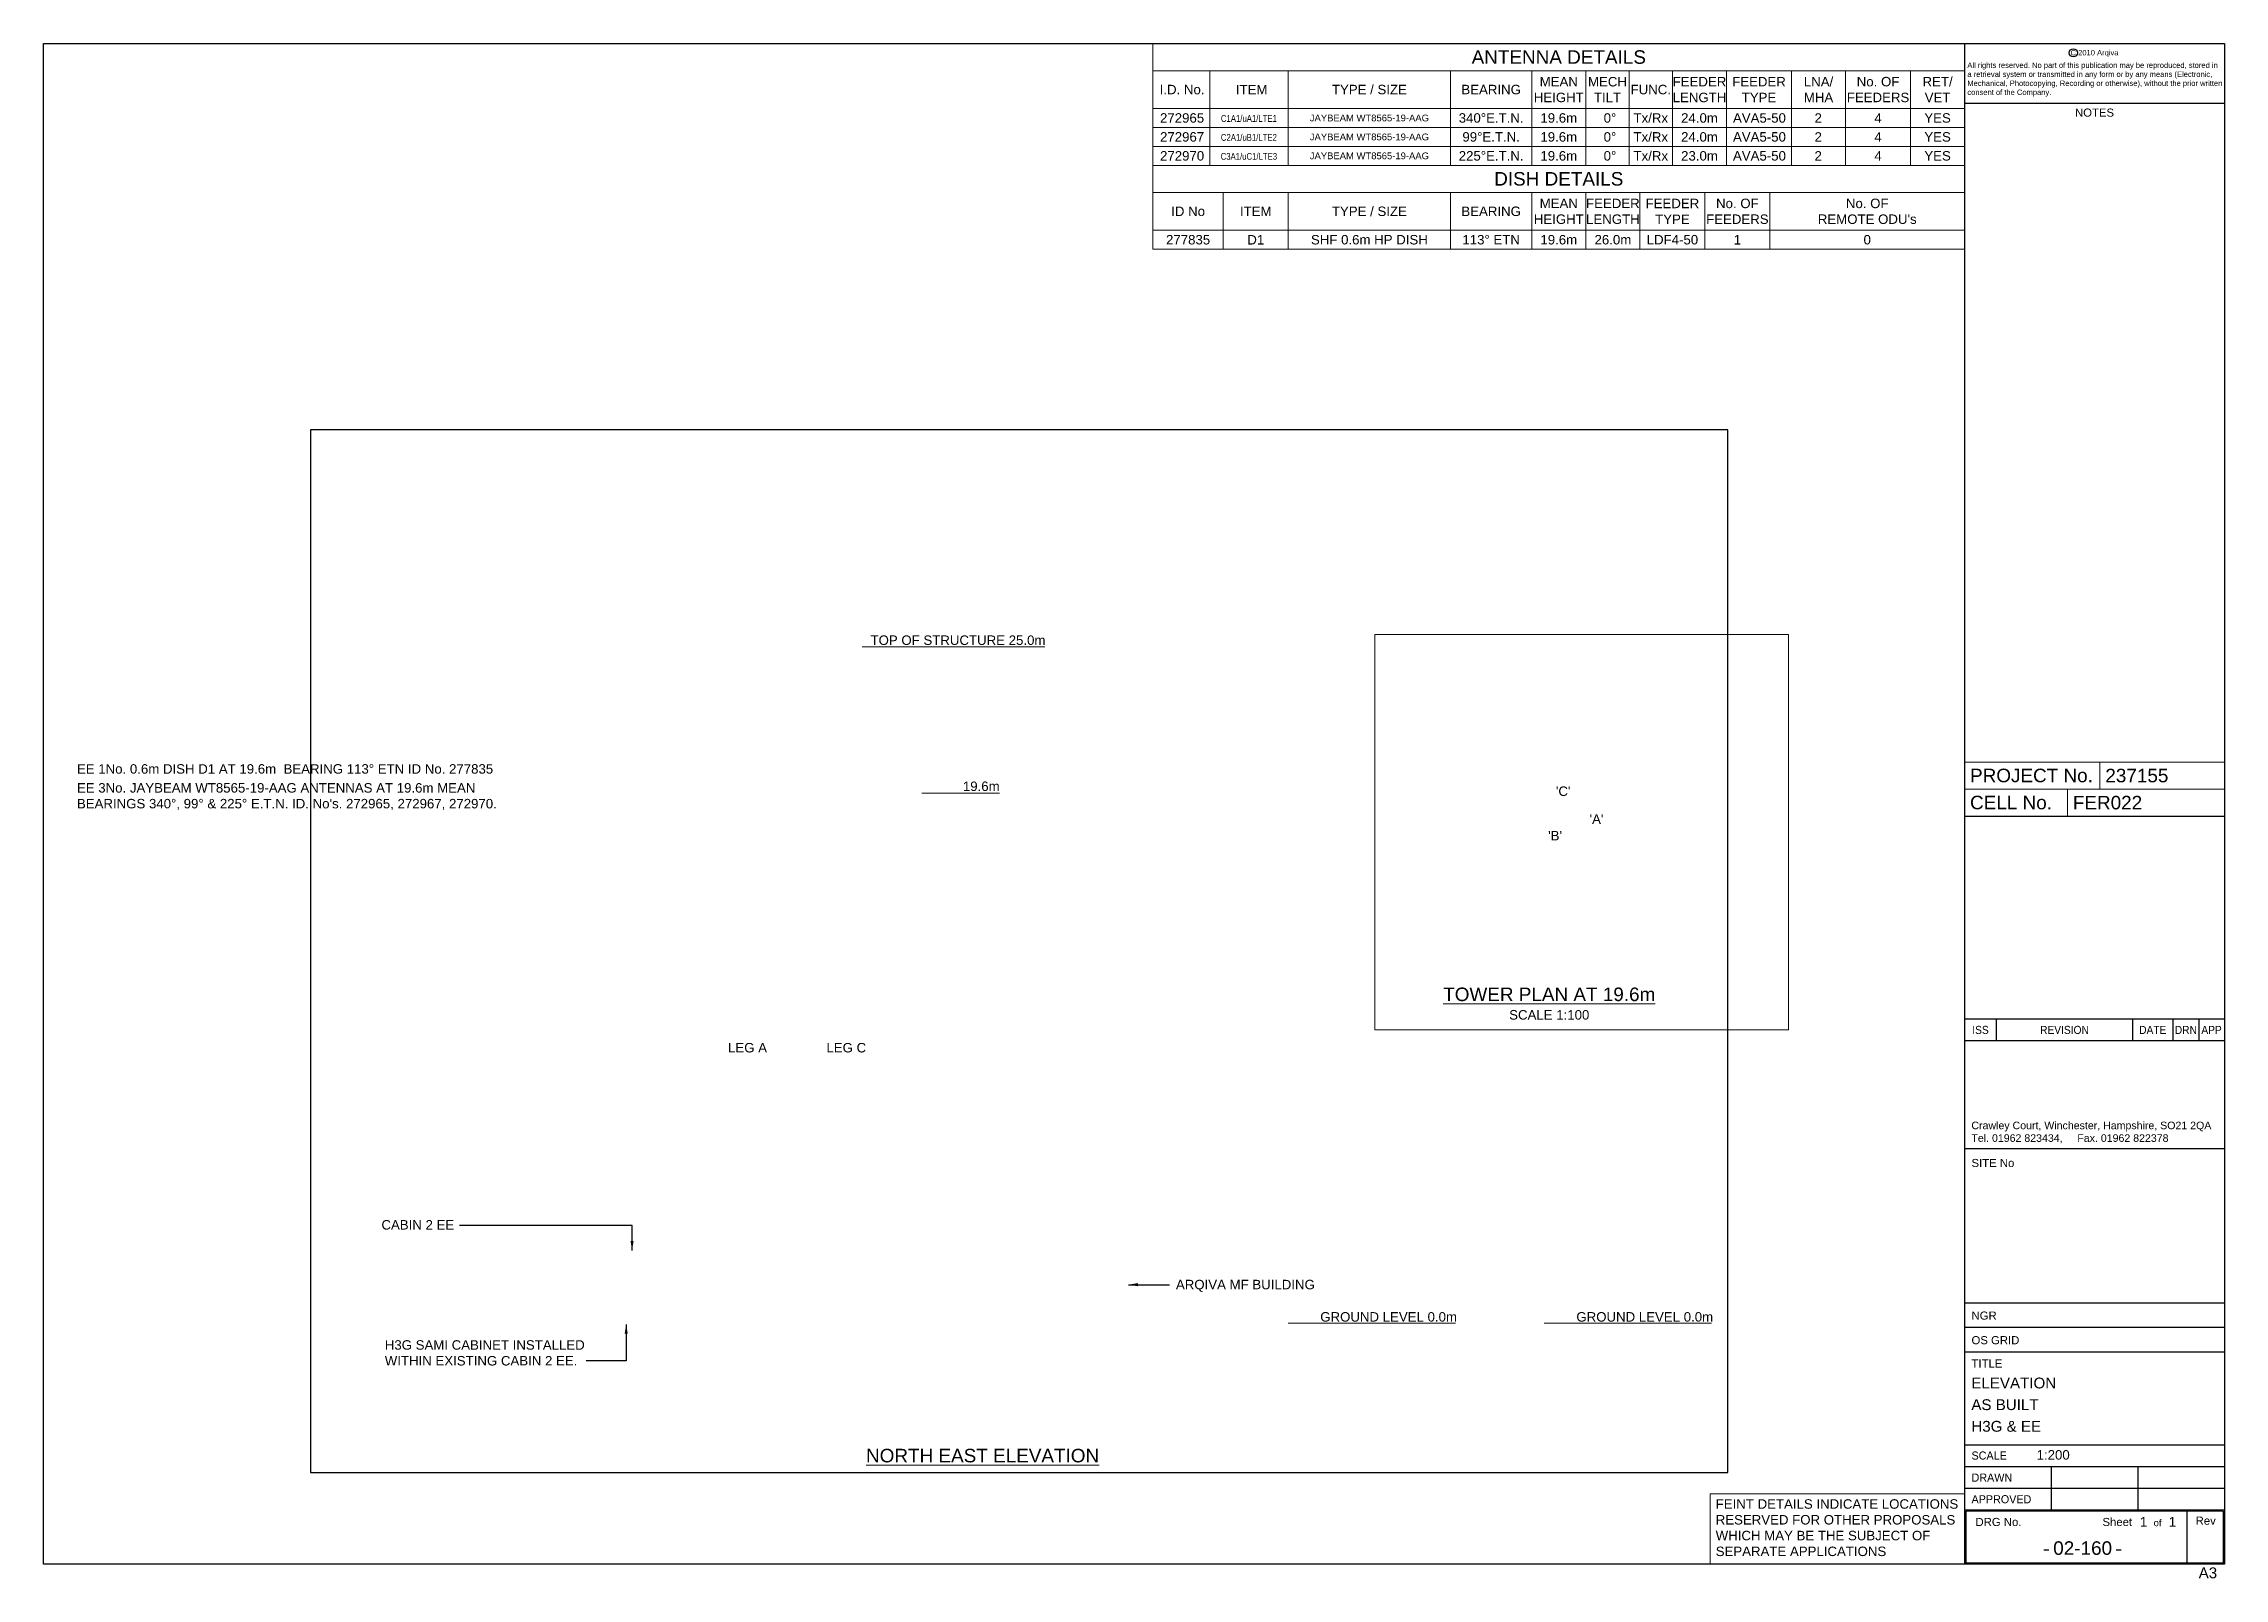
# Paper-space layout '02-160 H3G & EE ELEVATION' of a CAD drawing. Header units: millimetres. Extents: x 0 to 403, y -3 to 281.
import ezdxf
from ezdxf.enums import TextEntityAlignment as Align

# ---------------------------------------------------------------- set-up
doc = ezdxf.new("R2010")
doc.units = ezdxf.units.MM
doc.header["$LTSCALE"] = 30
doc.layers.add('BORDER', color=7, linetype='Continuous', lineweight=25)
doc.layers.add('TEXT AND DIMENSIONS', color=7, linetype='Continuous', lineweight=13)
doc.layers.add('VIEWPORTS', color=7, linetype='Continuous', plot=False)
doc.styles.add('textstyle3', font='arial.ttf')
doc.styles.add('textstyle4', font='arial.ttf', dxfattribs={"width": 0.9})
doc.styles.add('textstyle5', font='arial.ttf', dxfattribs={"width": 0.95})
doc.styles.add('textstyle6', font='ARIALN.TTF')
doc.dimstyles.new('QCADDimStyle', dxfattribs={"dimtxt": 1.75, "dimasz": 1.75, "dimexe": 1.75, "dimexo": 1.75, "dimgap": 0.75, "dimtad": 1, "dimtoh": 1, "dimzin": 12, "dimdsep": 46, "dimtxsty": 'Standard', "dimcen": 0.09, "dimclrt": 256, "dimazin": 3, "dimtfac": 1, "dimtdec": 4, "dimtofl": 0, "dimtmove": 2, "dimatfit": 3, "dimfxl": 1, "dimtolj": 1, "dimtzin": 0, "dimarcsym": 0})

# ---------------------------------------------------------------- blocks, each defined once
blk = doc.blocks.new('A3MAS')
at = {"layer": 'BORDER'}
for p, q in [((0, 281), (403, 281)), ((0, 0), (0, 281)), ((355, 281), (355, 0)), ((403, 281), (403, 0)), ((355, 270), (403, 270)), ((355, 138.24), (403, 138.24)), ((403, 100.74), (355, 100.74)), ((403, 96.74), (355, 96.74)), ((360.85, 100.74), (360.85, 96.74)), ((386.04, 100.74), (386.04, 96.74)), ((393.5, 100.74), (393.5, 96.74)), ((398.25, 100.74), (398.25, 96.74)), ((403, 76.74), (355, 76.74)), ((403, 48.21), (355, 48.21)), ((403, 43.71), (355, 43.71)), ((403, 39.21), (355, 39.21)), ((403, 22), (355, 22)), ((403, 18), (355, 18)), ((371, 18), (371, 10)), ((387, 18), (387, 10)), ((403, 14), (355, 14)), ((403, 10), (355, 10)), ((355.2, 9.8), (355.2, 0.2)), ((402.8, 9.8), (355.2, 9.8)), ((396.05, 9.8), (396.05, 0.2)), ((402.8, 9.8), (402.8, 0.2)), ((403, 0), (0, 0)), ((402.8, 0.2), (355.2, 0.2))]:
    blk.add_line(p, q, dxfattribs=at)
at = {"layer": 'BORDER', "const_width": 0.25}
for points in [[(369.61, 2.64), (370.61, 2.64)], [(382.95, 2.64), (383.95, 2.64)]]:
    blk.add_lwpolyline(points, dxfattribs=at)
at = {"layer": 'BORDER'}
blk.add_circle((375.08, 279.3), 0.764, dxfattribs=at)
at = {"layer": 'BORDER', "style": 'textstyle3'}
blk.add_text('NOTES', height=1.5, dxfattribs=at).set_placement((379, 267.5), align=Align.CENTER)
at = {"layer": 'BORDER'}
for s, style, width, p in [('ISS', 'textstyle4', 0.9, (357.93, 98.73)), ('REVISION', 'textstyle4', 0.9, (373.45, 98.73)), ('DATE', 'textstyle4', 0.9, (389.77, 98.73)), ('DRN', 'textstyle4', 0.9, (395.88, 98.73)), ('APP', 'textstyle4', 0.9, (400.63, 98.73)), ('DRAWN', 'textstyle5', 0.95, (360.03, 16)), ('APPROVED', 'textstyle5', 0.95, (361.8, 12))]:
    blk.add_text(s, height=1.5, dxfattribs=dict(at, style=style, width=width)).set_placement(p, align=Align.MIDDLE_CENTER)
at = {"layer": 'BORDER', "style": 'textstyle3'}
for s, p in [('SITE No', (356.27, 73.39)), ('NGR', (356.27, 45.19)), ('OS GRID', (356.27, 40.64)), ('TITLE', (356.27, 36.33)), ('DRG No.', (357, 7.05))]:
    blk.add_text(s, height=1.5, dxfattribs=at).set_placement(p)
at = {"layer": 'BORDER', "style": 'textstyle5', "width": 0.95}
blk.add_text('SCALE', height=1.5, dxfattribs=at).set_placement((356.27, 19.33))
at = {"layer": 'BORDER', "style": 'textstyle3'}
for s, height, p in [('Sheet', 1.5, (383.21, 7.83)), ('of', 1.25, (390.65, 7.67)), ('Rev', 1.5, (399.55, 8.03))]:
    blk.add_text(s, height=height, dxfattribs=at).set_placement(p, align=Align.MIDDLE)
for s, insert, char_height, attachment_point in [('C 2010 Arqiva', (379, 279.82), 1, 2), ('A3', (399.96, -1.61), 2, 5)]:
    blk.add_mtext(s, dxfattribs=dict(at, insert=insert, char_height=char_height, attachment_point=attachment_point))
at = {"layer": 'BORDER', "attachment_point": 1, "style": 'textstyle3'}
for s, insert, char_height, width in [('All rights reserved. No part of this publication may be reproduced, stored in a retrieval system or transmitted in any form or by any means (Electronic, Mechanical, Photocopying, Recording or otherwise), without the prior written consent of the Company.', (355.5, 277.51), 1, 47), ('Crawley Court, Winchester, Hampshire, SO21 2QA\\PTel. 01962 823434,     Fax. 01962 822378', (356.25, 81.78), 1.4, 45.75)]:
    blk.add_mtext(s, dxfattribs=dict(at, insert=insert, char_height=char_height, width=width))
at = {"layer": 'BORDER', "style": 'textstyle3'}
for tag, p, height in [('TITLE1', (356.24, 32.48), 2), ('TITLE2', (356.24, 28.48), 2), ('TITLE3', (356.24, 24.48), 2), ('SCALE', (368.3, 19.33), 1.75)]:
    blk.add_attdef(tag, p, '', height=height, dxfattribs=at)
for tag, height, p in [('SHTNO', 1.8, (388.07, 7.83)), ('SHTOF', 1.8, (393.4, 7.83)), ('USERIDCATEGORY', 2.5, (376.81, 2.98))]:
    blk.add_attdef(tag, text='', height=height, dxfattribs=at).set_placement(p, align=Align.MIDDLE)

psp = doc.layouts.new('02-160 H3G & EE ELEVATION')

# ---------------------------------------------------------------- linework, layer by layer
at = {"layer": 'TEXT AND DIMENSIONS'}
for p, q in [((205, 281), (205, 258.5)), ((205, 276), (355, 276)), ((215.5, 258.5), (215.5, 276)), ((230, 258.5), (230, 276)), ((260, 258.5), (260, 276)), ((275, 258.5), (275, 276)), ((285, 258.5), (285, 276)), ((293, 258.5), (293, 276)), ((301, 258.5), (301, 276)), ((311, 258.5), (311, 276)), ((323, 258.5), (323, 276)), ((333, 258.5), (333, 276)), ((345, 258.5), (345, 276)), ((205, 269), (355, 269)), ((205, 265.5), (355, 265.5)), ((205, 262), (355, 262)), ((205, 258.5), (355, 258.5)), ((205, 258.5), (205, 243)), ((205, 253.5), (355, 253.5)), ((218, 253.5), (218, 243)), ((230, 253.5), (230, 243)), ((260, 253.5), (260, 243)), ((275, 243), (275, 253.5)), ((285, 243), (285, 253.5)), ((295, 243), (295, 253.5)), ((307, 243), (307, 253.5)), ((319, 243), (319, 253.5)), ((205, 246.5), (355, 246.5)), ((205, 243), (355, 243)), ((151.27, 169.51), (185, 169.51)), ((355, 148.24), (403, 148.24)), ((380, 143.24), (380, 148.24)), ((162.3, 142.51), (176.67, 142.51)), ((355, 143.24), (403, 143.24)), ((374, 138.24), (374, 143.24)), ((229.99, 44.51), (260.92, 44.51)), ((277.31, 44.51), (308.25, 44.51)), ((355, 13), (308, 13)), ((308, 13), (308, 0))]:
    psp.add_line(p, q, dxfattribs=at)
at = {"layer": 'VIEWPORTS'}
psp.add_lwpolyline([(49.33, 209.6), (49.33, 16.94), (311.26, 16.94), (311.26, 16.94), (311.26, 16.94), (311.26, 209.6)], close=True, dxfattribs=at)

# ---------------------------------------------------------------- block references
at = {"layer": 'BORDER'}
psp.add_blockref('A3MAS', (0, 0), dxfattribs=at).add_auto_attribs({'USERIDCATEGORY': '02-160', 'SCALE': '1:200', 'SHTNO': '1', 'SHTOF': '1', 'TITLE1': 'ELEVATION', 'TITLE2': 'AS BUILT', 'TITLE3': 'H3G & EE'})

# ---------------------------------------------------------------- texts
at = {"layer": 'TEXT AND DIMENSIONS', "style": 'textstyle3'}
for s, p in [('TOP OF STRUCTURE 25.0m ', (152.81, 169.88)), ('19.6m ', (169.88, 142.88)), ('LEG A', (126.48, 94.57)), ('LEG C', (144.66, 94.57))]:
    psp.add_text(s, height=1.75, rotation=0, dxfattribs=at).set_placement(p)
for s, insert, char_height, attachment_point in [('ANTENNA DETAILS ', (280, 278.5), 2.5, 5), ('MEAN\\PHEIGHT', (280, 272.5), 1.75, 5), ('MECH\\PTILT', (289, 272.5), 1.75, 5), ('FEEDER\\PLENGTH', (306, 272.5), 1.75, 5), ('FEEDER\\PTYPE', (317, 272.5), 1.75, 5), ('LNA/\\PMHA', (328, 272.5), 1.75, 5), ('No. OF\\PFEEDERS', (339, 272.5), 1.75, 5), ('RET/\\PVET', (350, 272.5), 1.75, 5), ('I.D. No.', (210.39, 272.5), 1.75, 5), ('ITEM', (223.24, 272.5), 1.75, 5), ('TYPE / SIZE', (245, 272.5), 1.75, 5), ('BEARING', (267.5, 272.5), 1.75, 5), ('FUNC.', (297, 272.5), 1.75, 5), ('272965', (210.39, 267.25), 1.75, 5), ('340°E.T.N.', (267.5, 267.25), 1.75, 5), ('19.6m', (280, 267.25), 1.75, 5), ('0%%D', (289.46, 267.25), 1.75, 5), ('Tx/Rx', (297, 267.25), 1.75, 5), ('24.0m', (306, 267.25), 1.75, 5), ('{\\H1.4x;AVA5-50} ', (317.08, 267.25), 1.25, 5), ('2', (327.94, 267.25), 1.75, 5), ('4', (339, 267.25), 1.75, 5), ('YES', (350, 267.25), 1.75, 5), ('272967', (210.39, 263.75), 1.75, 5), ('99°E.T.N.', (267.5, 263.75), 1.75, 5), ('19.6m', (280, 263.75), 1.75, 5), ('0%%D', (289.46, 263.75), 1.75, 5), ('Tx/Rx', (297, 263.75), 1.75, 5), ('24.0m', (306, 263.75), 1.75, 5), ('{\\H1.4x;AVA5-50} ', (317.08, 263.75), 1.25, 5), ('2', (327.94, 263.75), 1.75, 5), ('4', (339, 263.75), 1.75, 5), ('YES', (350, 263.75), 1.75, 5), ('272970', (210.39, 260.25), 1.75, 5), ('225°E.T.N.', (267.5, 260.25), 1.75, 5), ('19.6m', (280, 260.25), 1.75, 5), ('0%%D', (289.46, 260.25), 1.75, 5), ('Tx/Rx', (297, 260.25), 1.75, 5), ('23.0m', (306, 260.25), 1.75, 5), ('{\\H1.4x;AVA5-50} ', (317.08, 260.25), 1.25, 5), ('2', (327.94, 260.25), 1.75, 5), ('4', (339, 260.25), 1.75, 5), ('YES', (350, 260.25), 1.75, 5), ('DISH DETAILS', (280, 256), 2.5, 5), ('ID No', (211.5, 250), 1.75, 5), ('ITEM', (224, 250), 1.75, 5), ('TYPE / SIZE', (245, 250), 1.75, 5), ('BEARING', (267.5, 250), 1.75, 5), ('MEAN\\PHEIGHT', (280, 250), 1.75, 5), ('FEEDER\\PLENGTH', (290, 250), 1.75, 5), ('FEEDER\\PTYPE', (301, 250), 1.75, 5), ('No. OF\\PFEEDERS', (313, 250), 1.75, 5), ("No. OF\\PREMOTE ODU's", (337, 250), 1.75, 5), ('277835', (211.5, 244.75), 1.75, 5), ('D1', (224, 244.75), 1.75, 5), ('SHF 0.6m HP DISH', (245, 244.75), 1.75, 5), ('113° ETN', (267.5, 244.75), 1.75, 5), ('19.6m', (280, 244.75), 1.75, 5), ('26.0m', (290, 244.75), 1.75, 5), ('LDF4-50', (301, 244.75), 1.75, 5), ('1', (313, 244.75), 1.75, 5), ('0', (337, 244.75), 1.75, 5), ('PROJECT No.', (356, 145.74), 2.5, 4), ('CELL No.', (356, 140.74), 2.5, 4), ('{\\LTOWER PLAN AT 19.6m\\P\\H0.7x;\\lSCALE 1:100}', (278.24, 106.56), 2.5, 2), ('{\\LNORTH EAST ELEVATION}', (173.52, 21.32), 2.5, 2)]:
    psp.add_mtext(s, dxfattribs=dict(at, insert=insert, char_height=char_height, attachment_point=attachment_point))
at = {"layer": 'TEXT AND DIMENSIONS'}
for s, insert, char_height, width, attachment_point, style in [('C1A1/uA1/LTE1', (222.73, 267.16), 1.25, 17.9834, 5, 'textstyle6'), ('{\\C256;JAYBEAM WT8565-19-AAG}', (245, 267.25), 1.25, 47.3298, 5, 'textstyle3'), ('C2A1/uB1/LTE2', (222.73, 263.66), 1.25, 17.9834, 5, 'textstyle6'), ('{\\C256;JAYBEAM WT8565-19-AAG}', (245, 263.75), 1.25, 47.3298, 5, 'textstyle3'), ('C3A1/uC1/LTE3', (222.73, 260.16), 1.25, 17.9834, 5, 'textstyle6'), ('{\\C256;JAYBEAM WT8565-19-AAG}', (245, 260.25), 1.25, 47.3298, 5, 'textstyle3'), ('EE 1No. 0.6m DISH D1 AT 19.6m  BEARING 113{\\fArial|b0|i0|c238|p34;%%D ETN} ID No. 277835', (6.16, 147.84), 1.75, 83.5127, 1, 'textstyle3'), ("EE 3No. JAYBEAM WT8565-19-AAG ANTENNAS AT 19.6m MEAN BEARINGS 340°, 99%%D & 225%%D E.T.N. ID. No's. 272965, 272967, 272970.", (6.16, 144.34), 1.75, 83.9959, 1, 'textstyle3'), ("'C'", (280.81, 142.83), 1.75, 21.2207, 5, 'textstyle3'), ("'A'", (286.97, 137.68), 1.75, 21.2207, 5, 'textstyle3'), ("'B'", (279.31, 134.63), 1.75, 21.2207, 5, 'textstyle3'), ('CABIN 2 EE', (62.43, 62.7), 1.75, 35.877, 4, 'textstyle3'), ('ARQIVA MF BUILDING', (209.25, 52.55), 1.75, 36.44, 1, 'textstyle3'), ('GROUND LEVEL 0.0m', (235.92, 46.58), 1.75, 29.4633, 1, 'textstyle3'), ('GROUND LEVEL 0.0m', (283.25, 46.58), 1.75, 29.4633, 1, 'textstyle3'), ('H3G SAMI CABINET INSTALLED WITHIN EXISTING CABIN 2 EE.', (63.05, 39.04), 1.75, 37.1139, 4, 'textstyle3'), ('FEINT DETAILS INDICATE LOCATIONS RESERVED FOR OTHER PROPOSALS WHICH MAY BE THE SUBJECT OF SEPARATE APPLICATIONS', (309, 12), 1.75, 48.6012, 1, 'textstyle3')]:
    psp.add_mtext(s, dxfattribs=dict(at, insert=insert, char_height=char_height, width=width, attachment_point=attachment_point, style=style))
at = {"layer": 'TEXT AND DIMENSIONS', "style": 'textstyle3'}
for tag, p in [('237155', (381, 144.49)), ('FER022', (375, 139.49))]:
    psp.add_attdef(tag, p, '', height=2.5, dxfattribs=at)

# ---------------------------------------------------------------- leaders
at = {"layer": 'TEXT AND DIMENSIONS'}
for points in [[(108.74, 57.97), (108.74, 62.59), (76.86, 62.59)], [(200.48, 51.65), (208.08, 51.65)], [(107.66, 44.32), (107.66, 37.61), (100.29, 37.61)]]:
    psp.add_leader(points, dimstyle='QCADDimStyle', dxfattribs=at)

# ---------------------------------------------------------------- viewports
at = {"layer": 'VIEWPORTS'}
for center, size, view_center_point, view_height, status in [((180.29, 113.27), (261.93, 192.6689), (212916.29, -46091.33), 38533.7805, 4), ((284.23, 135.27), (76.4, 73.0559), (282522.08, 75577.82), 7305.5899, 5), ((379, 38.37), (48, 76.739), (24, -50.12), 76.739, 3)]:
    psp.add_viewport(center=center, size=size, view_center_point=view_center_point, view_height=view_height, status=status, dxfattribs=at)
psp.add_viewport(center=(379, 117.49), size=(48, 41.5), view_center_point=(24, 16.7), view_height=41.5, dxfattribs=at)

doc.saveas('drawing.dxf')
